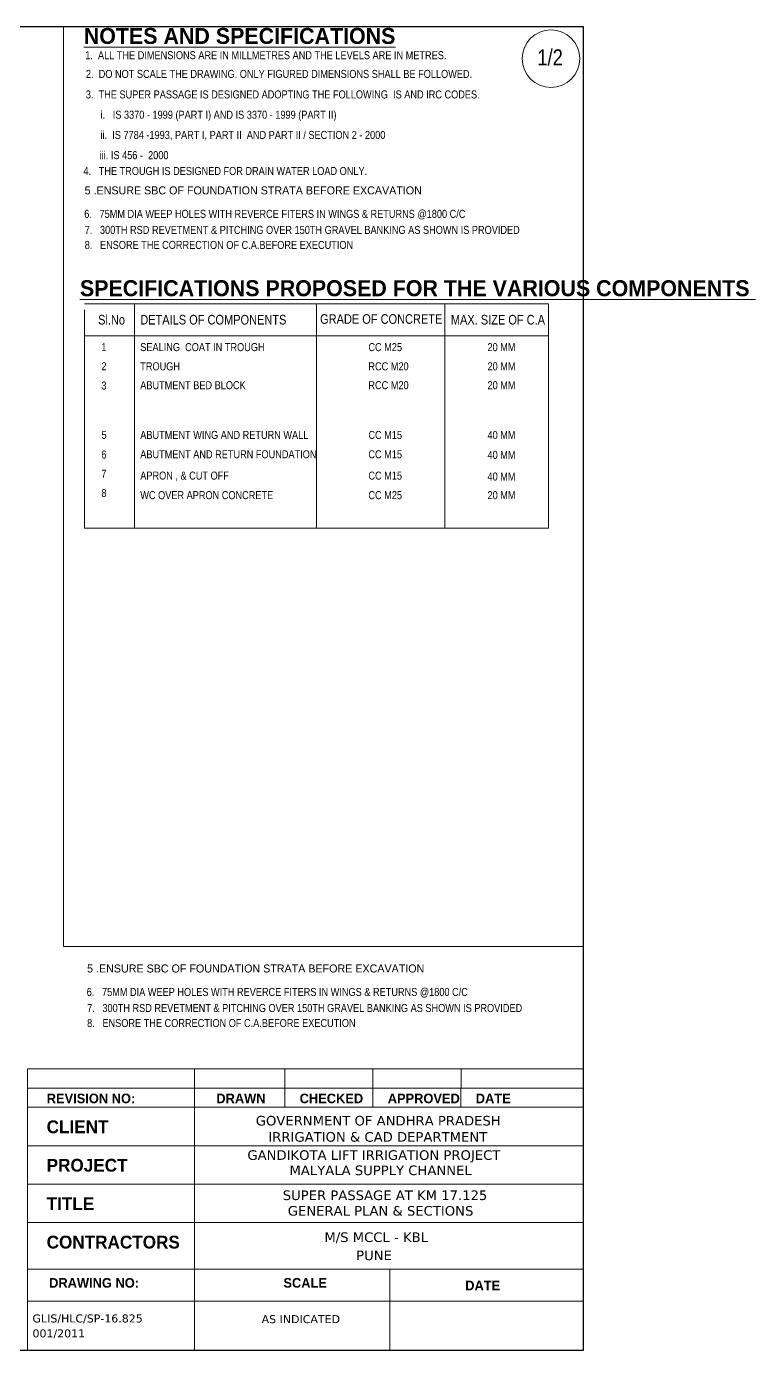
# Model space of a CAD drawing. Header units: millimetres. Extents: x -605187 to -537928, y -324262 to -282911.
# Drawn here: x -560698 to -537928, y -324262 to -282911 of the extents above; entities that cross this region are included whole.
import ezdxf

# ---------------------------------------------------------------- set-up
doc = ezdxf.new("R2010")
doc.units = ezdxf.units.MM
doc.header["$LTSCALE"] = 1000
doc.layers.add('canal', color=3, linetype='Continuous')
doc.layers.add('MAIN', color=2, linetype='Continuous')
doc.styles.add('ARIAL NARROW', font='ARIALN.TTF')
doc.styles.add('CITYBLUEPR', font='cityb___.ttf')
doc.styles.add('VERDANA', font='verdana.ttf')
doc.styles.add('WMATH', font='')
doc.styles.get('WMATH').set_extended_font_data('WorldMath')

msp = doc.modelspace()

# ---------------------------------------------------------------- linework, layer by layer
at = {"layer": 'canal', "color": 0}
msp.add_lwpolyline([(-604918.8, -282911.3), (-543311.3, -282911.3), (-543311.3, -324262), (-604918.8, -324262)], close=True, dxfattribs=at)
at = {"layer": 'MAIN', "color": 0, "lineweight": 9}
for p, q in [((-559541.3, -311644.3), (-559541.3, -282911.3)), ((-558885.4, -291569.5), (-544391.7, -291569.5)), ((-558885.4, -291760.5), (-558885.4, -298576.9)), ((-557328, -291569.4), (-557328, -298576.9)), ((-551639.1, -291569.4), (-551639.1, -298576.9)), ((-547627.6, -291569.4), (-547627.6, -298576.9)), ((-544391.7, -291569.5), (-544391.7, -298576.9)), ((-558885.4, -292569.4), (-544391.7, -292569.4)), ((-558885.4, -298576.9), (-544391.7, -298576.9)), ((-559541.3, -311644.3), (-543311.3, -311644.3)), ((-560662.6, -315465.7), (-560662.6, -324262)), ((-560662.6, -315465.7), (-543311.3, -315465.7)), ((-560662.6, -315465.7), (-560662.6, -324262)), ((-555445.4, -315465.7), (-555445.4, -324262)), ((-552625.2, -315465.7), (-552627, -316665.8)), ((-549875.2, -315465.7), (-549877, -316665.8)), ((-547125.2, -315465.7), (-547127, -316665.8)), ((-543311.3, -315465.7), (-543311.3, -324262)), ((-560662.6, -316065.7), (-543311.3, -316065.7)), ((-560662.6, -316665.8), (-543311.3, -316665.8)), ((-560662.6, -317865.8), (-543311.3, -317865.8)), ((-560662.6, -319065.8), (-543311.3, -319065.8)), ((-560662.6, -320265.8), (-543311.3, -320265.8)), ((-560662.6, -321724.8), (-543311.3, -321724.8)), ((-549347.6, -321724.8), (-549347.6, -324262)), ((-560662.6, -322724.8), (-543311.3, -322724.8)), ((-560662.6, -324262), (-543311.3, -324262))]:
    msp.add_line(p, q, dxfattribs=at)
msp.add_circle((-544317.9, -283916.2), 900, dxfattribs=at)

# ---------------------------------------------------------------- texts
at = {"layer": 'canal', "color": 0, "char_height": 250, "width": 12800, "attachment_point": 1, "style": 'WMATH'}
for insert in [(-558880.9, -287905.4), (-558804.6, -312205.8)]:
    msp.add_mtext('5 .ENSURE SBC OF FOUNDATION STRATA BEFORE EXCAVATION', dxfattribs=dict(at, insert=insert))
at = {"layer": 'MAIN', "color": 0, "lineweight": 9}
for s, height, style, p in [('%%UNOTES AND SPECIFICATIONS', 500, 'CITYBLUEPR', (-558908, -283456.5)), ('1/2', 500, 'ARIAL NARROW', (-544740.9, -284125.5)), ('1.  ALL THE DIMENSIONS ARE IN MILLMETRES AND THE LEVELS ARE IN METRES.', 250, 'ARIAL NARROW', (-558862.8, -283932.5)), ('2.  DO NOT SCALE THE DRAWING. ONLY FIGURED DIMENSIONS SHALL BE FOLLOWED. ', 250, 'ARIAL NARROW', (-558840.2, -284518)), ('3.  THE SUPER PASSAGE IS DESIGNED ADOPTING THE FOLLOWING  IS AND IRC CODES. ', 250, 'ARIAL NARROW', (-558843.6, -285158.2)), ('    i.   IS 3370 - 1999 (PART I) AND IS 3370 - 1999 (PART II)', 250, 'ARIAL NARROW', (-558704, -285791.9)), ('    ii.  IS 7784 -1993, PART I, PART II  AND PART II / SECTION 2 - 2000', 250, 'ARIAL NARROW', (-558704, -286423.6)), ('    iii. IS 456 -  2000', 250, 'ARIAL NARROW', (-558730.3, -287055.2)), ('4.   THE TROUGH IS DESIGNED FOR DRAIN WATER LOAD ONLY.', 250, 'ARIAL NARROW', (-558919.2, -287549.1)), ('6.   75MM DIA WEEP HOLES WITH REVERCE FITERS IN WINGS & RETURNS @1800 C/C', 250, 'ARIAL NARROW', (-558893.8, -288888.6)), ('7.   300TH RSD REVETMENT & PITCHING OVER 150TH GRAVEL BANKING AS SHOWN IS PROVIDED', 250, 'ARIAL NARROW', (-558879.9, -289389.8)), ('8.   ENSORE THE CORRECTION OF C.A.BEFORE EXECUTION', 250, 'ARIAL NARROW', (-558879.9, -289858.8)), ('%%uSPECIFICATIONS PROPOSED FOR THE VARIOUS COMPONENTS ', 500, 'CITYBLUEPR', (-559028.7, -291334.6)), ('Sl.No     ', 300, 'ARIAL NARROW', (-558460.9, -292219.1)), ('DETAILS OF COMPONENTS', 300, 'ARIAL NARROW', (-557143.9, -292219.1)), ('GRADE OF CONCRETE', 300, 'ARIAL NARROW', (-551527.8, -292197.2)), ('MAX. SIZE OF C.A', 300, 'ARIAL NARROW', (-547443.5, -292219.1)), ('1', 250, 'ARIAL NARROW', (-558358.4, -293049.6)), ('SEALING  COAT IN TROUGH', 250, 'ARIAL NARROW', (-557143.9, -293049.6)), ('CC M25', 250, 'ARIAL NARROW', (-550019, -293049.6)), ('20 MM', 250, 'ARIAL NARROW', (-546298.2, -293049.6)), ('2', 250, 'ARIAL NARROW', (-558358.4, -293649.6)), ('TROUGH', 250, 'ARIAL NARROW', (-557143.9, -293649.6)), ('RCC M20', 250, 'ARIAL NARROW', (-550019, -293649.6)), ('20 MM', 250, 'ARIAL NARROW', (-546298.2, -293649.6)), ('3', 250, 'ARIAL NARROW', (-558358.4, -294249.6)), ('ABUTMENT BED BLOCK', 250, 'ARIAL NARROW', (-557143.9, -294238.9)), ('RCC M20', 250, 'ARIAL NARROW', (-550019, -294238.9)), ('20 MM', 250, 'ARIAL NARROW', (-546298.2, -294238.9)), ('5', 250, 'ARIAL NARROW', (-558354.3, -295792.7)), ('ABUTMENT WING AND RETURN WALL', 250, 'ARIAL NARROW', (-557143.9, -295792.6)), ('CC M15', 250, 'ARIAL NARROW', (-550019, -295792.6)), ('40 MM', 250, 'ARIAL NARROW', (-546298.2, -295795)), ('6', 250, 'ARIAL NARROW', (-558358.4, -296406.5)), ('ABUTMENT AND RETURN FOUNDATION', 250, 'ARIAL NARROW', (-557143.9, -296396.8)), ('CC M15', 250, 'ARIAL NARROW', (-550019, -296396.8)), ('40 MM', 250, 'ARIAL NARROW', (-546298.2, -296414.9)), ('7', 250, 'ARIAL NARROW', (-558358.4, -297006.5)), ('APRON , & CUT OFF', 250, 'ARIAL NARROW', (-557143.9, -297062.6)), ('CC M15', 250, 'ARIAL NARROW', (-550019, -297062.6)), ('40 MM', 250, 'ARIAL NARROW', (-546298.2, -297091)), ('8', 250, 'ARIAL NARROW', (-558358.4, -297606.5)), ('WC OVER APRON CONCRETE', 250, 'ARIAL NARROW', (-557143.9, -297673.3)), ('CC M25', 250, 'ARIAL NARROW', (-550019, -297673.3)), ('20 MM', 250, 'ARIAL NARROW', (-546298.2, -297673.3)), ('6.   75MM DIA WEEP HOLES WITH REVERCE FITERS IN WINGS & RETURNS @1800 C/C', 250, 'ARIAL NARROW', (-558817.6, -313188.9)), ('7.   300TH RSD REVETMENT & PITCHING OVER 150TH GRAVEL BANKING AS SHOWN IS PROVIDED', 250, 'ARIAL NARROW', (-558803.6, -313690.2)), ('8.   ENSORE THE CORRECTION OF C.A.BEFORE EXECUTION', 250, 'ARIAL NARROW', (-558803.6, -314159.2)), ('REVISION NO:', 300, 'CITYBLUEPR', (-560064.8, -316539.3)), ('DRAWN', 300, 'CITYBLUEPR', (-554768.6, -316539.3)), ('CHECKED', 300, 'CITYBLUEPR', (-552165.6, -316539.3)), ('APPROVED', 300, 'CITYBLUEPR', (-549415.6, -316539.3)), ('DATE', 300, 'CITYBLUEPR', (-546665.6, -316539.3)), ('CLIENT', 400, 'CITYBLUEPR', (-560068.2, -317475.9)), ('             GOVERNMENT OF ANDHRA PRADESH', 300, 'VERDANA', (-555237.5, -317234.4)), ('                IRRIGATION & CAD DEPARTMENT', 300, 'VERDANA', (-555237.5, -317740)), ('PROJECT', 400, 'CITYBLUEPR', (-560068.2, -318675.9)), ('           GANDIKOTA LIFT IRRIGATION PROJECT', 300, 'VERDANA', (-555237.5, -318308)), ('MALYALA SUPPLY CHANNEL', 300, 'VERDANA', (-552484.2, -318783.9)), ('TITLE', 400, 'CITYBLUEPR', (-560068.2, -319875.9)), ('SUPER PASSAGE AT KM 17.125', 300, 'VERDANA', (-552695, -319562.9)), ('GENERAL PLAN & SECTIONS', 300, 'VERDANA', (-552537.8, -320049.3)), ('CONTRACTORS', 400, 'CITYBLUEPR', (-560068.2, -321075.9)), ('M/S MCCL - KBL', 300, 'VERDANA', (-551394, -320872.8)), ('PUNE', 300, 'VERDANA', (-550402.1, -321439.9)), ('DRAWING NO:', 300, 'CITYBLUEPR', (-559990.6, -322298.5)), ('SCALE', 300, 'CITYBLUEPR', (-552673.3, -322298.5)), ('DATE', 300, 'CITYBLUEPR', (-546994.7, -322381.1)), ('GLIS/HLC/SP-16.825', 250, 'VERDANA', (-560510, -323385.5)), ('AS INDICATED', 250, 'VERDANA', (-553353.8, -323406.9)), ('001/2011', 250, 'VERDANA', (-560510, -323852.2))]:
    msp.add_text(s, height=height, dxfattribs=dict(at, style=style)).set_placement(p)

doc.saveas('drawing.dxf')
